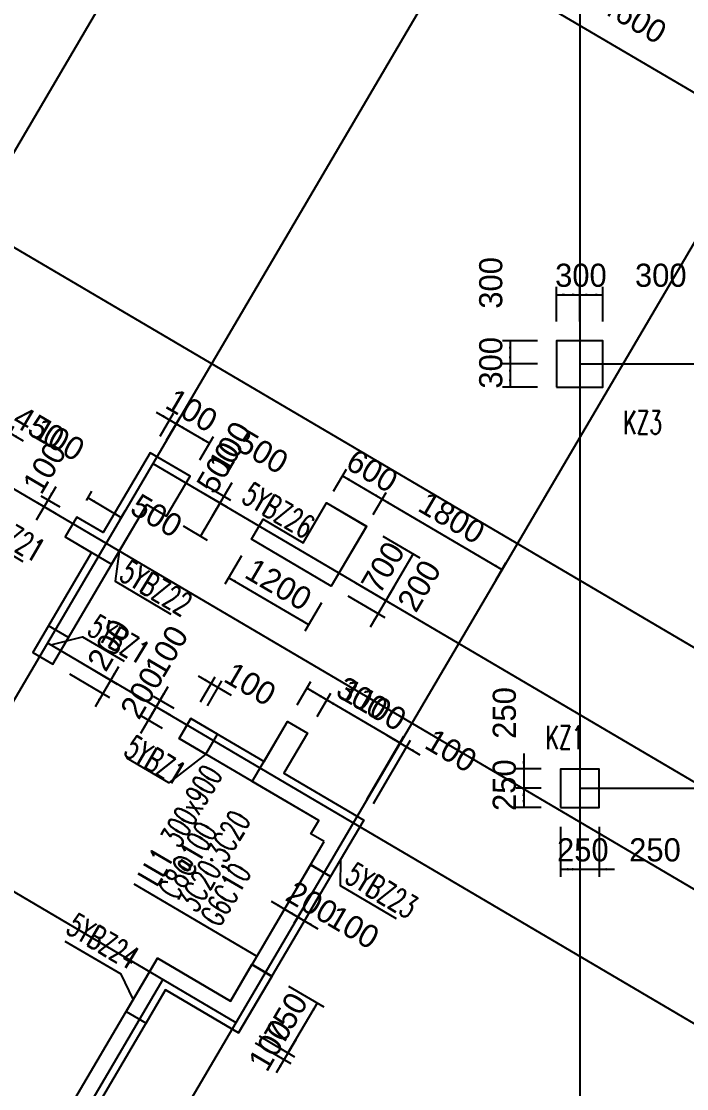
# Model space of a CAD drawing. Extents: x 19107 to 699106, y -67310 to 245688.
# Drawn here: x 525514 to 534145, y 163694 to 177529 of the extents above; entities that cross this region are included whole.
import ezdxf

# ---------------------------------------------------------------- set-up
doc = ezdxf.new("R2010")
doc.units = 0
doc.header["$LTSCALE"] = 100
doc.header["$MEASUREMENT"] = 0
for name, color, linetype in [('DIM', 3, 'Continuous'), ('DOTE', 253, 'Continuous'), ('L-AXIS', 3, 'Continuous'), ('wall-主楼', 2, 'Continuous'), ('wall-开洞', 5, 'Continuous'), ('小尺寸', 4, 'Continuous'), ('边缘构件标注', 1, 'Continuous')]:
    doc.layers.add(name, color=color, linetype=linetype)
doc.layers.add('Select Column Frame Line', color=7, linetype='Continuous', lineweight=0)
doc.layers.add('Select Column Frame Position', color=7, linetype='Continuous', lineweight=0)
doc.styles.get("Standard").update_dxf_attribs({"font": 'standard'})
doc.styles.add('汉字', font='汉字')
doc.dimstyles.get("Standard").update_dxf_attribs({"dimtxt": 300, "dimasz": 100, "dimexe": 100, "dimexo": 250, "dimgap": 100, "dimtad": 0, "dimtoh": 1, "dimdec": 0, "dimdsep": 46, "dimcen": 0.09, "dimclrt": 7, "dimadec": 0, "dimazin": 0, "dimtfac": 1, "dimtdec": 4, "dimtofl": 0, "dimtmove": 0, "dimatfit": 3, "dimfxl": 1, "dimtolj": 1, "dimtzin": 0, "dimarcsym": 0})

# ---------------------------------------------------------------- blocks, each defined once
blk = doc.blocks.new('*D1715')
at = {"layer": 'L-AXIS', "color": 0, "linetype": 'ByBlock', "lineweight": -2}
for p, q in [((535000, 164094), (535894, 163568)), ((532766, 158446), (535808, 163618)), ((532094, 158842), (532853, 158396))]:
    blk.add_line(p, q, dxfattribs=at)
for points in [[(535808, 163618), (535771, 163524), (535743, 163541)], [(532766, 158446), (532803, 158541), (532831, 158524)]]:
    blk.add_solid(points, dxfattribs=at)
at = {"layer": 'L-AXIS', "color": 7, "linetype": 'Continuous', "lineweight": -2, "insert": (533985, 161210), "char_height": 300, "width": 770, "attachment_point": 5, "rotation": 59.5454, "style": '汉字'}
blk.add_mtext('6000', dxfattribs=at)
blk = doc.blocks.new('*D1330')
at = {"layer": 'L-AXIS', "color": 0, "linetype": 'ByBlock', "lineweight": -2}
for p, q in [((530888, 178036), (531175, 178524)), ((531124, 178437), (535090, 176106)), ((534854, 175704), (535140, 176192))]:
    blk.add_line(p, q, dxfattribs=at)
for points in [[(531124, 178437), (531219, 178401), (531202, 178372)], [(535090, 176106), (534995, 176142), (535012, 176171)]]:
    blk.add_solid(points, dxfattribs=at)
at = {"layer": 'L-AXIS', "color": 7, "linetype": 'Continuous', "lineweight": -2, "insert": (533455, 177577), "char_height": 300, "width": 785, "attachment_point": 5, "rotation": 329.5454, "style": '汉字'}
blk.add_mtext('4600', dxfattribs=at)
blk = doc.blocks.new('*D2177')
at = {"layer": '小尺寸', "color": 0, "linetype": 'ByBlock', "lineweight": -2}
for p, q in [((524765, 172258), (524942, 172559)), ((524891, 172473), (525279, 172245)), ((525153, 172029), (525330, 172331))]:
    blk.add_line(p, q, dxfattribs=at)
for points in [[(524891, 172473), (524986, 172437), (524969, 172408)], [(525279, 172245), (525185, 172281), (525202, 172310)]]:
    blk.add_solid(points, dxfattribs=at)
at = {"layer": '小尺寸', "color": 7, "linetype": 'Continuous', "lineweight": -2, "insert": (525741, 172264), "char_height": 300, "width": 576.67, "attachment_point": 5, "rotation": 329.5454, "style": '汉字'}
blk.add_mtext('450', dxfattribs=at)
blk = doc.blocks.new('*D2493')
at = {"layer": '小尺寸', "color": 0, "linetype": 'ByBlock', "lineweight": -2}
for p, q in [((525107, 172346), (525538, 172093)), ((525153, 172029), (525330, 172331)), ((525239, 171979), (525416, 172281))]:
    blk.add_line(p, q, dxfattribs=at)
for points in [[(525279, 172245), (525185, 172281), (525202, 172310)], [(525366, 172194), (525460, 172158), (525443, 172129)]]:
    blk.add_solid(points, dxfattribs=at)
at = {"layer": '小尺寸', "color": 7, "linetype": 'Continuous', "lineweight": -2, "insert": (526001, 172111), "char_height": 300, "width": 476.67, "attachment_point": 5, "rotation": 329.5454, "style": '汉字'}
blk.add_mtext('100', dxfattribs=at)
blk = doc.blocks.new('*D108')
at = {"layer": '小尺寸', "color": 0, "linetype": 'ByBlock', "lineweight": -2}
for p, q in [((525961, 171496), (525707, 171065)), ((525967, 171145), (525722, 171288)), ((526017, 171231), (525773, 171375))]:
    blk.add_line(p, q, dxfattribs=at)
for points in [[(525859, 171324), (525896, 171419), (525924, 171402)], [(525809, 171238), (525772, 171143), (525744, 171160)]]:
    blk.add_solid(points, dxfattribs=at)
at = {"layer": '小尺寸', "color": 7, "linetype": 'Continuous', "lineweight": -2, "insert": (525815, 171742), "char_height": 300, "width": 476.67, "attachment_point": 5, "rotation": 59.5454, "style": '汉字'}
blk.add_mtext('100', dxfattribs=at)
blk = doc.blocks.new('*D446')
at = {"layer": '小尺寸', "color": 0, "linetype": 'ByBlock', "lineweight": -2}
for p, q in [((527265, 172465), (527696, 172212)), ((527313, 172152), (527488, 172450)), ((527399, 172101), (527574, 172399))]:
    blk.add_line(p, q, dxfattribs=at)
for points in [[(527437, 172364), (527343, 172400), (527359, 172429)], [(527523, 172313), (527618, 172277), (527601, 172248)]]:
    blk.add_solid(points, dxfattribs=at)
at = {"layer": '小尺寸', "color": 7, "linetype": 'Continuous', "lineweight": -2, "insert": (527725, 172485), "char_height": 300, "width": 476.67, "attachment_point": 5, "rotation": 329.5454, "style": '汉字'}
blk.add_mtext('100', dxfattribs=at)
blk = doc.blocks.new('*D774')
at = {"layer": '小尺寸', "color": 0, "linetype": 'ByBlock', "lineweight": -2}
for p, q in [((527399, 172101), (527574, 172399)), ((527523, 172313), (527954, 172060)), ((527830, 171847), (528005, 172146))]:
    blk.add_line(p, q, dxfattribs=at)
for points in [[(527523, 172313), (527618, 172277), (527601, 172248)], [(527954, 172060), (527860, 172096), (527877, 172125)]]:
    blk.add_solid(points, dxfattribs=at)
at = {"layer": '小尺寸', "color": 7, "linetype": 'Continuous', "lineweight": -2, "insert": (528643, 171945), "char_height": 300, "width": 566.67, "attachment_point": 5, "rotation": 329.5454, "style": '汉字'}
blk.add_mtext('500', dxfattribs=at)
blk = doc.blocks.new('*D1107')
at = {"layer": '小尺寸', "color": 0, "linetype": 'ByBlock', "lineweight": -2}
for p, q in [((530205, 170857), (530684, 170575)), ((530598, 170626), (530243, 170023)), ((529850, 170253), (530329, 169972))]:
    blk.add_line(p, q, dxfattribs=at)
for points in [[(530598, 170626), (530561, 170531), (530533, 170548)], [(530243, 170023), (530279, 170117), (530308, 170100)]]:
    blk.add_solid(points, dxfattribs=at)
at = {"layer": '小尺寸', "color": 7, "linetype": 'Continuous', "lineweight": -2, "insert": (530205, 170451), "char_height": 300, "width": 566.67, "attachment_point": 5, "rotation": 59.5454, "style": '汉字'}
blk.add_mtext('700', dxfattribs=at)
blk = doc.blocks.new('*D4081')
at = {"layer": '小尺寸', "color": 0, "linetype": 'ByBlock', "lineweight": -2}
for p, q in [((529850, 170253), (530329, 169972)), ((530344, 170195), (530040, 169678)), ((529749, 170081), (530228, 169800))]:
    blk.add_line(p, q, dxfattribs=at)
for points in [[(530243, 170023), (530279, 170117), (530308, 170100)], [(530141, 169850), (530105, 169756), (530076, 169772)]]:
    blk.add_solid(points, dxfattribs=at)
at = {"layer": '小尺寸', "color": 7, "linetype": 'Continuous', "lineweight": -2, "insert": (530675, 170213), "char_height": 300, "width": 566.67, "attachment_point": 5, "rotation": 59.5454, "style": '汉字'}
blk.add_mtext('200', dxfattribs=at)
blk = doc.blocks.new('*D4419')
at = {"layer": '小尺寸', "color": 0, "linetype": 'ByBlock', "lineweight": -2}
for p, q in [((527868, 171419), (528178, 171237)), ((527919, 171505), (528228, 171323)), ((528244, 171546), (527990, 171115))]:
    blk.add_line(p, q, dxfattribs=at)
for points in [[(528142, 171374), (528179, 171468), (528207, 171451)], [(528092, 171287), (528055, 171193), (528027, 171210)]]:
    blk.add_solid(points, dxfattribs=at)
at = {"layer": '小尺寸', "color": 7, "linetype": 'Continuous', "lineweight": -2, "insert": (528226, 172009), "char_height": 300, "width": 476.67, "attachment_point": 5, "rotation": 59.5454, "style": '汉字'}
blk.add_mtext('100', dxfattribs=at)
blk = doc.blocks.new('*D4766')
at = {"layer": '小尺寸', "color": 0, "linetype": 'ByBlock', "lineweight": -2}
for p, q in [((529563, 171441), (529730, 171726)), ((529679, 171639), (530196, 171335)), ((530080, 171137), (530247, 171422))]:
    blk.add_line(p, q, dxfattribs=at)
for points in [[(529679, 171639), (529774, 171603), (529757, 171574)], [(530196, 171335), (530102, 171372), (530119, 171400)]]:
    blk.add_solid(points, dxfattribs=at)
at = {"layer": '小尺寸', "color": 7, "linetype": 'Continuous', "lineweight": -2, "insert": (530065, 171703), "char_height": 300, "width": 556.67, "attachment_point": 5, "rotation": 329.5454, "style": '汉字'}
blk.add_mtext('600', dxfattribs=at)
blk = doc.blocks.new('*D5092')
at = {"layer": '小尺寸', "color": 0, "linetype": 'ByBlock', "lineweight": -2}
for p, q in [((526241, 169244), (526759, 168939)), ((526139, 169071), (526658, 168766)), ((526775, 169162), (526471, 168644))]:
    blk.add_line(p, q, dxfattribs=at)
for points in [[(526673, 168989), (526710, 169084), (526738, 169067)], [(526572, 168817), (526536, 168722), (526507, 168739)]]:
    blk.add_solid(points, dxfattribs=at)
at = {"layer": '小尺寸', "color": 7, "linetype": 'Continuous', "lineweight": -2, "insert": (526652, 169446), "char_height": 300, "width": 566.67, "attachment_point": 5, "rotation": 59.5454, "style": '汉字'}
blk.add_mtext('200', dxfattribs=at)
blk = doc.blocks.new('*D2761')
at = {"layer": '小尺寸', "color": 0, "linetype": 'ByBlock', "lineweight": -2}
for p, q in [((529093, 168669), (529270, 168971)), ((529220, 168885), (529478, 168733)), ((529351, 168517), (529529, 168819))]:
    blk.add_line(p, q, dxfattribs=at)
for points in [[(529220, 168885), (529314, 168849), (529298, 168820)], [(529478, 168733), (529384, 168769), (529401, 168798)]]:
    blk.add_solid(points, dxfattribs=at)
at = {"layer": '小尺寸', "color": 7, "linetype": 'Continuous', "lineweight": -2, "insert": (529936, 168754), "char_height": 300, "width": 566.67, "attachment_point": 5, "rotation": 329.5454, "style": '汉字'}
blk.add_mtext('300', dxfattribs=at)
blk = doc.blocks.new('*D3084')
at = {"layer": '小尺寸', "color": 0, "linetype": 'ByBlock', "lineweight": -2}
for p, q in [((529351, 168517), (529529, 168819)), ((529478, 168733), (530427, 168175)), ((530300, 167959), (530478, 168262))]:
    blk.add_line(p, q, dxfattribs=at)
for points in [[(529478, 168733), (529573, 168697), (529556, 168668)], [(530427, 168175), (530332, 168212), (530349, 168240)]]:
    blk.add_solid(points, dxfattribs=at)
at = {"layer": '小尺寸', "color": 7, "linetype": 'Continuous', "lineweight": -2, "insert": (530079, 168670), "char_height": 300, "width": 685, "attachment_point": 5, "rotation": 329.5454, "style": '汉字'}
blk.add_mtext('1100', dxfattribs=at)
blk = doc.blocks.new('*D3417')
at = {"layer": '小尺寸', "color": 0, "linetype": 'ByBlock', "lineweight": -2}
for p, q in [((527415, 168901), (527162, 168470)), ((527448, 168534), (527177, 168693)), ((527498, 168620), (527228, 168779))]:
    blk.add_line(p, q, dxfattribs=at)
for points in [[(527314, 168729), (527350, 168823), (527379, 168806)], [(527263, 168642), (527227, 168548), (527198, 168565)]]:
    blk.add_solid(points, dxfattribs=at)
at = {"layer": '小尺寸', "color": 7, "linetype": 'Continuous', "lineweight": -2, "insert": (527397, 169364), "char_height": 300, "width": 476.67, "attachment_point": 5, "rotation": 59.5454, "style": '汉字'}
blk.add_mtext('100', dxfattribs=at)
blk = doc.blocks.new('*D3749')
at = {"layer": '小尺寸', "color": 0, "linetype": 'ByBlock', "lineweight": -2}
for p, q in [((527364, 168815), (527060, 168298)), ((527448, 168534), (527177, 168693)), ((527346, 168362), (527075, 168521))]:
    blk.add_line(p, q, dxfattribs=at)
for points in [[(527263, 168642), (527299, 168737), (527328, 168720)], [(527162, 168470), (527125, 168375), (527097, 168392)]]:
    blk.add_solid(points, dxfattribs=at)
at = {"layer": '小尺寸', "color": 7, "linetype": 'Continuous', "lineweight": -2, "insert": (527081, 168825), "char_height": 300, "width": 566.67, "attachment_point": 5, "rotation": 59.5454, "style": '汉字'}
blk.add_mtext('200', dxfattribs=at)
blk = doc.blocks.new('*D1455')
at = {"layer": '小尺寸', "color": 0, "linetype": 'ByBlock', "lineweight": -2}
for p, q in [((527807, 169047), (528238, 168793)), ((527840, 168709), (528030, 169031)), ((527927, 168658), (528116, 168981))]:
    blk.add_line(p, q, dxfattribs=at)
for points in [[(527979, 168945), (527885, 168982), (527902, 169010)], [(528066, 168895), (528160, 168858), (528143, 168830)]]:
    blk.add_solid(points, dxfattribs=at)
at = {"layer": '小尺寸', "color": 7, "linetype": 'Continuous', "lineweight": -2, "insert": (528484, 168939), "char_height": 300, "width": 476.67, "attachment_point": 5, "rotation": 329.5454, "style": '汉字'}
blk.add_mtext('100', dxfattribs=at)
blk = doc.blocks.new('*D1782')
at = {"layer": '小尺寸', "color": 0, "linetype": 'ByBlock', "lineweight": -2}
for p, q in [((529139, 166380), (528878, 165935)), ((529311, 166278), (529050, 165834)), ((528756, 166123), (529273, 165819))]:
    blk.add_line(p, q, dxfattribs=at)
for points in [[(528928, 166022), (528834, 166058), (528851, 166087)], [(529101, 165920), (529196, 165884), (529179, 165855)]]:
    blk.add_solid(points, dxfattribs=at)
at = {"layer": '小尺寸', "color": 7, "linetype": 'Continuous', "lineweight": -2, "insert": (529284, 166103), "char_height": 300, "width": 566.67, "attachment_point": 5, "rotation": 329.5454, "style": '汉字'}
blk.add_mtext('200', dxfattribs=at)
blk = doc.blocks.new('*D2113')
at = {"layer": '小尺寸', "color": 0, "linetype": 'ByBlock', "lineweight": -2}
for p, q in [((529311, 166278), (529050, 165834)), ((529397, 166227), (529136, 165783)), ((528928, 166022), (529359, 165768))]:
    blk.add_line(p, q, dxfattribs=at)
for points in [[(529101, 165920), (529006, 165957), (529023, 165985)], [(529187, 165870), (529282, 165833), (529265, 165805)]]:
    blk.add_solid(points, dxfattribs=at)
at = {"layer": '小尺寸', "color": 7, "linetype": 'Continuous', "lineweight": -2, "insert": (529823, 165786), "char_height": 300, "width": 476.67, "attachment_point": 5, "rotation": 329.5454, "style": '汉字'}
blk.add_mtext('100', dxfattribs=at)
blk = doc.blocks.new('*D2433')
at = {"layer": '小尺寸', "color": 0, "linetype": 'ByBlock', "lineweight": -2}
for p, q in [((528979, 165023), (529439, 164753)), ((529353, 164803), (528973, 164157)), ((528599, 164377), (529059, 164106))]:
    blk.add_line(p, q, dxfattribs=at)
for points in [[(529353, 164803), (529317, 164709), (529288, 164726)], [(528973, 164157), (529009, 164252), (529038, 164235)]]:
    blk.add_solid(points, dxfattribs=at)
at = {"layer": '小尺寸', "color": 7, "linetype": 'Continuous', "lineweight": -2, "insert": (528948, 164607), "char_height": 300, "width": 566.67, "attachment_point": 5, "rotation": 59.5454, "style": '汉字'}
blk.add_mtext('750', dxfattribs=at)
blk = doc.blocks.new('*D116')
at = {"layer": '小尺寸', "color": 0, "linetype": 'ByBlock', "lineweight": -2}
for p, q in [((528599, 164377), (529059, 164106)), ((528549, 164290), (529009, 164020)), ((529074, 164329), (528821, 163898))]:
    blk.add_line(p, q, dxfattribs=at)
for points in [[(528973, 164157), (529009, 164252), (529038, 164235)], [(528922, 164071), (528886, 163976), (528857, 163993)]]:
    blk.add_solid(points, dxfattribs=at)
at = {"layer": '小尺寸', "color": 7, "linetype": 'Continuous', "lineweight": -2, "insert": (528742, 164258), "char_height": 300, "width": 476.67, "attachment_point": 5, "rotation": 59.5454, "style": '汉字'}
blk.add_mtext('100', dxfattribs=at)
blk = doc.blocks.new('*D3885')
at = {"layer": '小尺寸', "color": 0, "linetype": 'ByBlock', "lineweight": -2}
for p, q in [((527868, 171419), (528178, 171237)), ((528092, 171287), (527838, 170856)), ((527614, 170988), (527924, 170806))]:
    blk.add_line(p, q, dxfattribs=at)
for points in [[(528092, 171287), (528055, 171193), (528027, 171210)], [(527838, 170856), (527875, 170951), (527903, 170934)]]:
    blk.add_solid(points, dxfattribs=at)
at = {"layer": '小尺寸', "color": 7, "linetype": 'Continuous', "lineweight": -2, "insert": (528070, 171745), "char_height": 300, "width": 566.67, "attachment_point": 5, "rotation": 59.5454, "style": '汉字'}
blk.add_mtext('500', dxfattribs=at)
blk = doc.blocks.new('*D588')
at = {"layer": '小尺寸', "color": 0, "linetype": 'ByBlock', "lineweight": -2}
for p, q in [((528372, 170600), (528156, 170232)), ((528207, 170318), (529241, 169710)), ((529407, 169992), (529191, 169624))]:
    blk.add_line(p, q, dxfattribs=at)
for points in [[(528207, 170318), (528301, 170282), (528285, 170253)], [(529241, 169710), (529147, 169747), (529163, 169775)]]:
    blk.add_solid(points, dxfattribs=at)
at = {"layer": '小尺寸', "color": 7, "linetype": 'Continuous', "lineweight": -2, "insert": (528851, 170230), "char_height": 300, "width": 690, "attachment_point": 5, "rotation": 329.5454, "style": '汉字'}
blk.add_mtext('1200', dxfattribs=at)
blk = doc.blocks.new('*D3554')
at = {"layer": '小尺寸', "color": 0, "linetype": 'ByBlock', "lineweight": -2}
for p, q in [((530116, 171199), (530247, 171422)), ((530196, 171335), (531748, 170423)), ((531668, 170287), (531799, 170509))]:
    blk.add_line(p, q, dxfattribs=at)
for points in [[(530196, 171335), (530291, 171299), (530274, 171270)], [(531748, 170423), (531654, 170459), (531671, 170488)]]:
    blk.add_solid(points, dxfattribs=at)
at = {"layer": '小尺寸', "color": 7, "linetype": 'Continuous', "lineweight": -2, "insert": (531099, 171095), "char_height": 300, "width": 690, "attachment_point": 5, "rotation": 329.5454, "style": '汉字'}
blk.add_mtext('1800', dxfattribs=at)
blk = doc.blocks.new('*D3896')
at = {"layer": '小尺寸', "color": 0, "linetype": 'ByBlock', "lineweight": -2}
for p, q in [((529996, 167442), (530478, 168262)), ((530254, 168277), (530685, 168023)), ((530082, 167391), (530564, 168211))]:
    blk.add_line(p, q, dxfattribs=at)
for points in [[(530427, 168175), (530332, 168212), (530349, 168240)], [(530513, 168125), (530608, 168088), (530591, 168060)]]:
    blk.add_solid(points, dxfattribs=at)
at = {"layer": '小尺寸', "color": 7, "linetype": 'Continuous', "lineweight": -2, "insert": (531089, 168076), "char_height": 300, "width": 476.67, "attachment_point": 5, "rotation": 329.5454, "style": '汉字'}
blk.add_mtext('100', dxfattribs=at)
blk = doc.blocks.new('*D4229')
at = {"layer": '小尺寸', "color": 0, "linetype": 'ByBlock', "lineweight": -2}
for p, q in [((526359, 171320), (526430, 171440)), ((526379, 171354), (526810, 171100)), ((526790, 171066), (526861, 171186))]:
    blk.add_line(p, q, dxfattribs=at)
for points in [[(526379, 171354), (526474, 171317), (526457, 171289)], [(526810, 171100), (526716, 171137), (526733, 171165)]]:
    blk.add_solid(points, dxfattribs=at)
at = {"layer": '小尺寸', "color": 7, "linetype": 'Continuous', "lineweight": -2, "insert": (527268, 171122), "char_height": 300, "width": 566.67, "attachment_point": 5, "rotation": 329.5454, "style": '汉字'}
blk.add_mtext('500', dxfattribs=at)
blk = doc.blocks.new('*D3577')
at = {"layer": 'DIM', "color": 0, "linetype": 'ByBlock', "lineweight": -2}
for p, q in [((532031, 168038), (532031, 167388)), ((532258, 167838), (531931, 167838)), ((532258, 167588), (531931, 167588))]:
    blk.add_line(p, q, dxfattribs=at)
for points in [[(532031, 167838), (532014, 167938), (532048, 167938)], [(532031, 167588), (532048, 167488), (532014, 167488)]]:
    blk.add_solid(points, dxfattribs=at)
at = {"layer": 'DIM', "color": 7, "linetype": 'Continuous', "lineweight": -2, "insert": (531781, 168564), "char_height": 300, "width": 566.67, "attachment_point": 5, "rotation": 90, "style": '汉字'}
blk.add_mtext('250', dxfattribs=at)
blk = doc.blocks.new('*D1283')
at = {"layer": 'DIM', "color": 0, "linetype": 'ByBlock', "lineweight": -2}
for p, q in [((532258, 167588), (531931, 167588)), ((532031, 167588), (532031, 167338)), ((532258, 167338), (531931, 167338))]:
    blk.add_line(p, q, dxfattribs=at)
for points in [[(532031, 167588), (532048, 167488), (532014, 167488)], [(532031, 167338), (532014, 167438), (532048, 167438)]]:
    blk.add_solid(points, dxfattribs=at)
at = {"layer": 'DIM', "color": 7, "linetype": 'Continuous', "lineweight": -2, "insert": (531781, 167628), "char_height": 300, "width": 566.67, "attachment_point": 5, "rotation": 90, "style": '汉字'}
blk.add_mtext('250', dxfattribs=at)
blk = doc.blocks.new('*D1638')
at = {"layer": 'DIM', "color": 0, "linetype": 'ByBlock', "lineweight": -2}
for p, q in [((532508, 167088), (532508, 166438)), ((532758, 167088), (532758, 166438)), ((532508, 166538), (532758, 166538))]:
    blk.add_line(p, q, dxfattribs=at)
for points in [[(532508, 166538), (532608, 166555), (532608, 166521)], [(532758, 166538), (532658, 166521), (532658, 166555)]]:
    blk.add_solid(points, dxfattribs=at)
at = {"layer": 'DIM', "color": 7, "linetype": 'Continuous', "lineweight": -2, "insert": (532798, 166788), "char_height": 300, "width": 566.67, "attachment_point": 5, "style": '汉字'}
blk.add_mtext('250', dxfattribs=at)
blk = doc.blocks.new('*D1966')
at = {"layer": 'DIM', "color": 0, "linetype": 'ByBlock', "lineweight": -2}
for p, q in [((532758, 167088), (532758, 166438)), ((533008, 167088), (533008, 166438)), ((532558, 166538), (533208, 166538))]:
    blk.add_line(p, q, dxfattribs=at)
for points in [[(532758, 166538), (532658, 166521), (532658, 166555)], [(533008, 166538), (533108, 166555), (533108, 166521)]]:
    blk.add_solid(points, dxfattribs=at)
at = {"layer": 'DIM', "color": 7, "linetype": 'Continuous', "lineweight": -2, "insert": (533734, 166788), "char_height": 300, "width": 566.67, "attachment_point": 5, "style": '汉字'}
blk.add_mtext('250', dxfattribs=at)
blk = doc.blocks.new('*D2107')
at = {"layer": 'DIM', "color": 0, "linetype": 'ByBlock', "lineweight": -2}
for p, q in [((532458, 173638), (532458, 174086)), ((532758, 173638), (532758, 174086)), ((532458, 173986), (532758, 173986))]:
    blk.add_line(p, q, dxfattribs=at)
for points in [[(532458, 173986), (532558, 174002), (532558, 173969)], [(532758, 173986), (532658, 173969), (532658, 174002)]]:
    blk.add_solid(points, dxfattribs=at)
at = {"layer": 'DIM', "color": 7, "linetype": 'Continuous', "lineweight": -2, "insert": (532773, 174236), "char_height": 300, "width": 566.67, "attachment_point": 5, "style": '汉字'}
blk.add_mtext('300', dxfattribs=at)
blk = doc.blocks.new('*D2429')
at = {"layer": 'DIM', "color": 0, "linetype": 'ByBlock', "lineweight": -2}
for p, q in [((532758, 173638), (532758, 174086)), ((533058, 173638), (533058, 174086)), ((532758, 173986), (533058, 173986))]:
    blk.add_line(p, q, dxfattribs=at)
for points in [[(532758, 173986), (532858, 174002), (532858, 173969)], [(533058, 173986), (532958, 173969), (532958, 174002)]]:
    blk.add_solid(points, dxfattribs=at)
at = {"layer": 'DIM', "color": 7, "linetype": 'Continuous', "lineweight": -2, "insert": (533809, 174236), "char_height": 300, "width": 566.67, "attachment_point": 5, "style": '汉字'}
blk.add_mtext('300', dxfattribs=at)
blk = doc.blocks.new('*D2757')
at = {"layer": 'DIM', "color": 0, "linetype": 'ByBlock', "lineweight": -2}
for p, q in [((532208, 173388), (531755, 173388)), ((531855, 173388), (531855, 173088)), ((532208, 173088), (531755, 173088))]:
    blk.add_line(p, q, dxfattribs=at)
for points in [[(531855, 173388), (531872, 173288), (531838, 173288)], [(531855, 173088), (531838, 173188), (531872, 173188)]]:
    blk.add_solid(points, dxfattribs=at)
at = {"layer": 'DIM', "color": 7, "linetype": 'Continuous', "lineweight": -2, "insert": (531605, 174139), "char_height": 300, "width": 566.67, "attachment_point": 5, "rotation": 90, "style": '汉字'}
blk.add_mtext('300', dxfattribs=at)
blk = doc.blocks.new('*D3077')
at = {"layer": 'DIM', "color": 0, "linetype": 'ByBlock', "lineweight": -2}
for p, q in [((532208, 173088), (531755, 173088)), ((531855, 173088), (531855, 172788)), ((532208, 172788), (531755, 172788))]:
    blk.add_line(p, q, dxfattribs=at)
for points in [[(531855, 173088), (531872, 172988), (531838, 172988)], [(531855, 172788), (531838, 172888), (531872, 172888)]]:
    blk.add_solid(points, dxfattribs=at)
at = {"layer": 'DIM', "color": 7, "linetype": 'Continuous', "lineweight": -2, "insert": (531605, 173103), "char_height": 300, "width": 566.67, "attachment_point": 5, "rotation": 90, "style": '汉字'}
blk.add_mtext('300', dxfattribs=at)

msp = doc.modelspace()

# ---------------------------------------------------------------- linework, layer by layer
at = {"layer": 'DOTE'}
for p, q in [((532758, 238913.1), (532758.2, 95505.2)), ((490960.9, 194859.3), (536912.8, 167840.5)), ((487311.5, 188652.7), (528297.4, 164553.8)), ((504803.5, 183587.9), (535544.3, 165513.1)), ((527658.3, 179645), (523509.6, 172589.2)), ((530761.6, 177820.4), (517397.8, 155092)), ((534727, 175488.8), (521363.2, 152760.5)), ((532758.1, 173087.9), (590758.1, 173087.9)), ((527221.2, 171798.9), (536152.5, 166547.5)), ((525852.6, 169471.4), (534784, 164220)), ((532758.1, 167587.9), (599108.1, 167587.9)), ((527349.2, 165111.4), (520415, 153318))]:
    msp.add_line(p, q, dxfattribs=at)
at = {"layer": 'Select Column Frame Line', "color": 200, "linetype": 'Continuous', "lineweight": -3}
for points in [[(524896.9, 171397.3), (524810, 170953.5), (525534.1, 170527.8)], [(526782.8, 170658.9), (526729.9, 170272.8), (527454, 169847.1)], [(525895.9, 169446.4), (526306.6, 169552.9), (526849.6, 169233.6)], [(527906.5, 168032.2), (527425.4, 167660.7), (526882.3, 167980)], [(529655.4, 166666.2), (529650.2, 166327.3), (530374.3, 165901.6)], [(526965.3, 164853), (526808, 165177.5), (526083.9, 165603.2)]]:
    msp.add_lwpolyline(points, dxfattribs=at)
at = {"layer": 'Select Column Frame Position', "color": 7, "linetype": 'Continuous', "lineweight": -3}
for points in [[(532458.1, 172787.9), (533058.1, 172787.9), (533058.1, 173387.9), (532458.1, 173387.9), (532458.1, 172787.9)], [(532508.1, 167337.9), (533008.1, 167337.9), (533008.1, 167837.9), (532508.1, 167837.9), (532508.1, 167337.9)]]:
    msp.add_lwpolyline(points, dxfattribs=at)
at = {"layer": 'Select Column Frame Position', "color": 235, "linetype": 'Continuous', "lineweight": -3}
for points in [[(526080.7, 170845.8), (526684.1, 170491), (527140.3, 171266.8), (527398.9, 171114.7), (527703, 171632), (527185.8, 171936.1), (526577.6, 170901.6), (526232.7, 171104.4), (526080.7, 170845.8)], [(529472.4, 171287.6), (529989.6, 170983.5), (529533.4, 170207.7), (528498.9, 170815.7), (528650.9, 171074.3), (529168.3, 170770.4), (529472.4, 171287.6), (529472.4, 171287.6)], [(525868, 169694.8), (525665.2, 169350), (525923.8, 169197.9), (526126.6, 169542.7), (525868, 169694.8)], [(527713.7, 168493.5), (527561.7, 168234.9), (527906.5, 168032.2), (528058.6, 168290.8), (527713.7, 168493.5)], [(529443, 166896.7), (529270.6, 166998.1), (529372, 167170.5), (528509.7, 167677.5), (528965.9, 168453.3), (529224.5, 168301.2), (528920.4, 167784), (529955, 167175.7), (529524.2, 166443), (529265.6, 166595), (529443, 166896.7)], [(527278.3, 165385.4), (526872.8, 164695.8), (527131.4, 164543.7), (527384.8, 164974.7), (528333.1, 164417.2), (528763.9, 165149.9), (528505.3, 165302), (528226.5, 164827.9), (527278.3, 165385.4)]]:
    msp.add_lwpolyline(points, dxfattribs=at)
at = {"layer": 'wall-主楼'}
for points in [[(527398.9, 171114.7), (527703, 171632), (527185.8, 171936.1), (526577.6, 170901.6), (526232.7, 171104.4), (526080.7, 170845.8), (526425.5, 170643), (525665.2, 169350), (525923.8, 169197.9), (527140.3, 171266.8)], [(528651.2, 171074.4), (529168.5, 170770.3), (529472.6, 171287.5), (529989.8, 170983.4), (529533.6, 170207.6), (528499.2, 170815.8)], [(529443, 166896.7), (529270.6, 166998.1), (529371.9, 167170.5), (527561.7, 168234.9), (527713.7, 168493.5), (528662, 167936), (528966.1, 168453.2), (529224.7, 168301.1), (528920.6, 167783.9), (529955, 167175.7), (529524.2, 166443), (529265.6, 166595)], [(527278.3, 165385.4), (528226.5, 164827.8), (528505.3, 165302), (528763.9, 165149.9), (528333.1, 164417.2), (527384.8, 164974.7), (525256.1, 161354.2), (524437.1, 161835.7), (524589.2, 162094.3), (524977.1, 161866.2), (525078.5, 162038.6), (525250.9, 161937.3)]]:
    msp.add_lwpolyline(points, close=True, dxfattribs=at)
at = {"layer": 'wall-开洞'}
for points in [[(529267.1, 166597.6), (529525.7, 166445.6), (528765.5, 165152.5), (528506.8, 165304.6)], [(529267.3, 166597.9), (529525.9, 166445.8), (528765.6, 165152.8), (528507, 165304.9)]]:
    msp.add_lwpolyline(points, close=True, dxfattribs=at)
at = {"layer": '边缘构件标注', "color": 200}
msp.add_line((526974.5, 166347.6), (528568.9, 165410.1), dxfattribs=at)

# ---------------------------------------------------------------- texts
at = {"color": 200, "linetype": 'Continuous', "lineweight": -3, "width": 0.7}
for s, p in [('KZ3', (533324.4, 172180.1)), ('KZ1', (532316.4, 168095.8))]:
    msp.add_text(s, height=300, dxfattribs=at).set_placement(p)
for s, p in [('5YBZ26', (528351.3, 171309.2)), ('5YBZ21', (524856.1, 171002.1)), ('5YBZ22', (526764.6, 170302.6)), ('5YBZ1', (526351.8, 169594.7)), ('5YBZ1', (526823.6, 168028.3)), ('5YBZ23', (529691.9, 166381.4)), ('5YBZ24', (526075.6, 165724.1))]:
    msp.add_text(s, height=300, rotation=329.54537, dxfattribs=at).set_placement(p)
at = {"layer": '边缘构件标注', "color": 200, "width": 0.7}
for s, p in [('LL1 300x900', (527273.6, 166303.5)), ('3C20;3C20', (527784.4, 165960.4)), ('C8@100', (527535.4, 166126.1)), ('G6C10', (528083.7, 165774.2))]:
    msp.add_text(s, height=300, rotation=59.54537, dxfattribs=at).set_placement(p)

# ---------------------------------------------------------------- dimensions: what is measured, and where the dimension line sits
at = {"layer": 'DIM', "color": 200}
for base, p1, p2, picture, middle in [((531854.9, 173087.9), (532458.1, 173387.9), (532458.1, 173087.9), '*D2757', (531604.9, 173606)), ((531854.9, 172787.9), (532458.1, 173087.9), (532458.1, 172787.9), '*D3077', (531604.9, 172569.9))]:
    dim = msp.add_linear_dim(base=base, p1=p1, p2=p2, angle=90, dimstyle='Standard', dxfattribs=at)
    dim.commit()
    dim.dimension.update_dxf_attribs({"geometry": picture, "text_midpoint": middle})
for base, p1, p2, picture, middle in [((532758.1, 173985.5), (532458.1, 173387.9), (532758.1, 173387.9), '*D2107', (532240, 174235.5)), ((533058.1, 173985.5), (532758.1, 173387.9), (533058.1, 173387.9), '*D2429', (533276.1, 174235.5))]:
    dim = msp.add_linear_dim(base=base, p1=p1, p2=p2, dimstyle='Standard', dxfattribs=at)
    dim.commit()
    dim.dimension.update_dxf_attribs({"geometry": picture, "text_midpoint": middle})
for p1, p2, distance, picture, middle in [((532508.1, 167837.9), (532508.1, 167587.9), -477.1, '*D3577', (531781, 168056)), ((532508.1, 167587.9), (532508.1, 167337.9), -477.1, '*D1283', (531781, 167119.9)), ((532508.1, 167337.9), (532758.1, 167337.9), -800, '*D1638', (532290, 166787.9)), ((532758.1, 167337.9), (533008.1, 167337.9), -800, '*D1966', (533226.1, 166787.9))]:
    dim = msp.add_aligned_dim(p1=p1, p2=p2, distance=distance, dimstyle='Standard', dxfattribs=at)
    dim.commit()
    dim.dimension.update_dxf_attribs({"geometry": picture, "text_midpoint": middle})
at = {"layer": 'L-AXIS'}
for base, p1, p2, angle, picture, middle in [((535089.7, 176105.8), (530761.6, 177820.4), (534727, 175488.8), 329.54537, '*D1330', (533455.5, 177576.8)), ((535807.6, 163618.5), (531878.7, 158968.3), (534784.1, 164220.3), 59.54537, '*D1715', (533985.3, 161209.8))]:
    dim = msp.add_linear_dim(base=base, p1=p1, p2=p2, angle=angle, dimstyle='Standard', dxfattribs=at)
    dim.commit()
    dim.dimension.update_dxf_attribs({"geometry": picture, "text_midpoint": middle})
at = {"layer": '小尺寸'}
for base, p1, p2, angle, picture, middle in [((527523.4, 172313), (527185.8, 171936.1), (527272, 171885.4), 329.54537, '*D446', (527389.8, 172681.5)), ((525279.3, 172245), (524638, 172042.1), (525025.9, 171814), 329.54537, '*D2177', (525212.1, 172574.5)), ((525365.5, 172194.3), (525025.9, 171814), (525112.1, 171763.3), 329.54537, '*D2493', (525666.3, 172307.5)), ((527954.4, 172059.5), (527272, 171885.4), (527703, 171632), 329.54537, '*D774', (528096.7, 172265.9)), ((528091.6, 171287.5), (527703, 171632), (527652.3, 171545.8), 59.54537, '*D4419', (528029.1, 171674.5)), ((525808.6, 171237.8), (526232.7, 171104.4), (526182.1, 171018.2), 59.54537, '*D108', (525618.4, 171407.6)), ((527838.2, 170856.5), (527652.3, 171545.8), (527398.9, 171114.7), 59.54537, '*D3885', (527749.4, 171198.7)), ((530196.4, 171335.3), (529436.1, 171225.5), (529953.1, 170921.5), 329.54537, '*D4766', (530064.6, 171702.8)), ((526810.4, 171100.3), (526232.7, 171104.4), (526663.8, 170850.9), 329.54537, '*D4229', (526721.6, 171442.5)), ((531748.3, 170422.9), (529989.6, 170983.5), (531541.4, 170071.1), 329.54537, '*D3554', (531099.1, 171094.6)), ((530242.8, 170022.6), (529989.8, 170983.4), (529635, 170380), 59.54537, '*D1107', (530204.7, 170451)), ((529241.2, 169710.3), (528499.2, 170815.8), (529533.6, 170207.6), 329.54537, '*D588', (528850.7, 170229.9)), ((530141.4, 169850.2), (529635, 170380), (529533.6, 170207.6), 59.54537, '*D4081', (530430.5, 169796.2)), ((526571.9, 168816.9), (526025.2, 169370.3), (525923.8, 169197.9), 59.54537, '*D5092', (526407.1, 169029.8)), ((527263.1, 168642.5), (527713.7, 168493.5), (527663.1, 168407.3), 59.54537, '*D3417', (527200.6, 169029.5)), ((528065.6, 168894.6), (527713.7, 168493.5), (527799.9, 168442.8), 329.54537, '*D1455', (528149.2, 169135.4)), ((527161.7, 168470.1), (527663.1, 168407.3), (527561.7, 168234.9), 59.54537, '*D3749', (526835.6, 168408.8)), ((529478.4, 168733), (528965.9, 168453.3), (529224.5, 168301.2), 329.54537, '*D2761', (529475.8, 169024.6)), ((530426.8, 168175.4), (529224.5, 168301.2), (530172.9, 167743.6), 329.54537, '*D3084', (530079.3, 168669.7)), ((530513, 168124.7), (529868.8, 167226.4), (529955, 167175.7), 329.54537, '*D3896', (530754.3, 168272.9)), ((529100.9, 165920.3), (529265.6, 166595), (529438, 166493.6), 329.54537, '*D1782', (528867.2, 166347.7)), ((529187.1, 165869.6), (529438, 166493.6), (529524.2, 166443), 329.54537, '*D2113', (529487.9, 165982.8)), ((528973, 164156.9), (528763.9, 165149.9), (528383.8, 164503.4), 59.54537, '*D2433', (528947.5, 164606.9)), ((528922.3, 164070.7), (528383.8, 164503.4), (528333.1, 164417.2), 59.54537, '*D116', (528545.6, 163923.3))]:
    dim = msp.add_linear_dim(base=base, p1=p1, p2=p2, angle=angle, dimstyle='Standard', dxfattribs=at)
    dim.commit()
    dim.dimension.update_dxf_attribs({"geometry": picture, "text_midpoint": middle})

doc.saveas('drawing.dxf')
